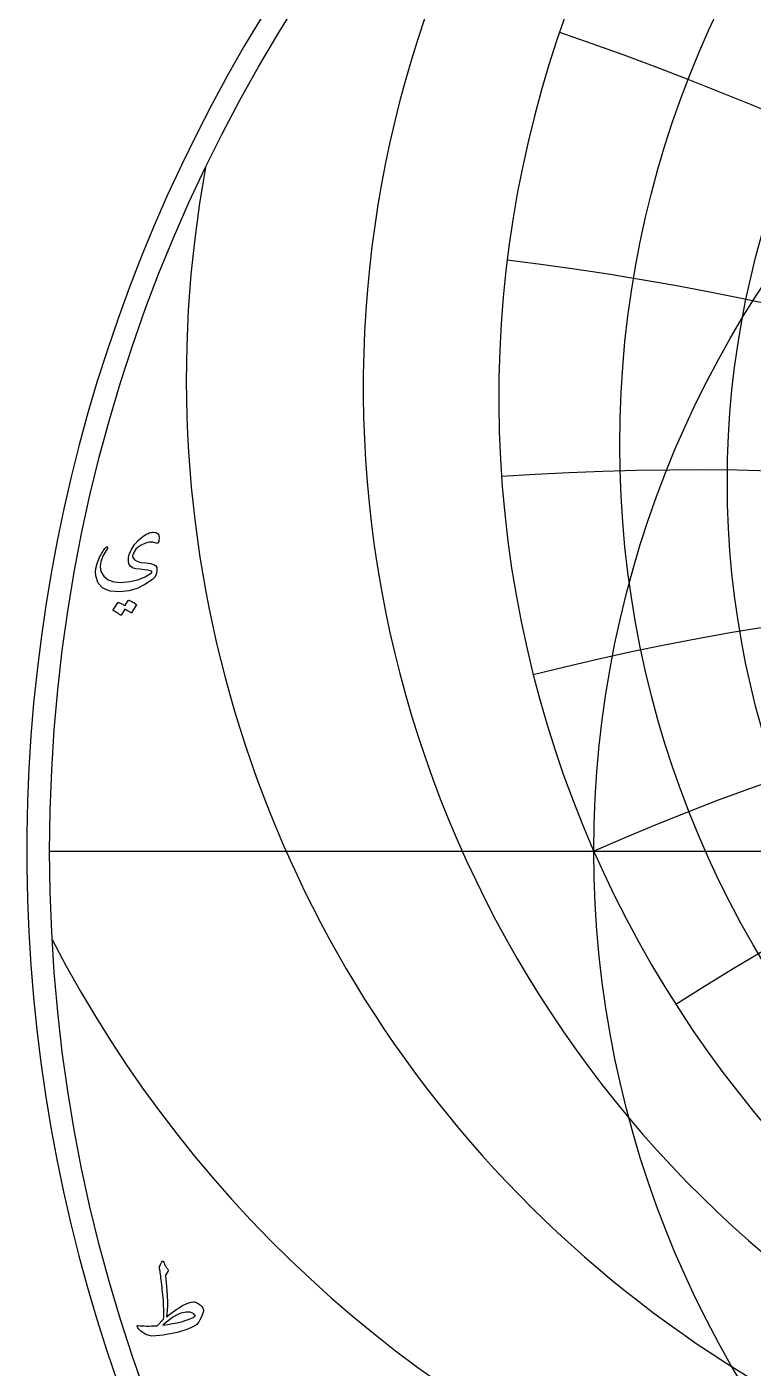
# Model space of a CAD drawing. Header units: millimetres. Extents: x -69 to 69, y -69 to 71.
# Drawn here: x -68.9 to -37.6, y -22.3 to 35.5 of the extents above; entities that cross this region are included whole.
import ezdxf

# ---------------------------------------------------------------- set-up
doc = ezdxf.new("R2010")
doc.units = ezdxf.units.MM
for name, color, linetype in [('CUT_OUTER', 1, 'Continuous'), ('ENGRAVE', 7, 'Continuous'), ('ENGRAVE_FINE', 8, 'Continuous'), ('TEXT', 5, 'Continuous')]:
    doc.layers.add(name, color=color, linetype=linetype)

msp = doc.modelspace()

# ---------------------------------------------------------------- linework, layer by layer
at = {"layer": 'CUT_OUTER'}
msp.add_arc((-0.0002, -0.0002), 68.9324, 142.382592, 87.802872, dxfattribs=at)
at = {"layer": 'ENGRAVE'}
msp.add_lwpolyline([(-67.95, 0), (67.95, 0)], dxfattribs=at)
for centre, radius in [((0, 0), 67.95), ((0, 17.5382), 43.3652), ((0, 15.9243), 38.7263), ((0, 0), 44.4794)]:
    msp.add_circle(centre, radius, dxfattribs=at)
for centre, radius, start, end in [((0, 19.5405), 48.5823, 99.027729, 80.972271), ((-5.3607, 20.0064), 49.0653, 133.816489, 273.080723), ((-11.7515, 20.3542), 50.3071, 169.556476, 280.967863), ((0, -101.2468), 110.5862, 66.283333, 113.716667), ((0, -101.2468), 110.5862, 66.283333, 113.716667), ((-20.6075, 20.6075), 53.1766, 207.34327, 290.901811)]:
    msp.add_arc(centre, radius, start, end, dxfattribs=at)
at = {"layer": 'ENGRAVE_FINE'}
for centre, radius, start, end in [((-131.7916, -101.2468), 172.0417, 26.736334, 58.274321), ((-131.7916, -101.2468), 172.0417, 26.736334, 58.274321), ((-92.7929, -101.2468), 144.3601, 33.867376, 71.067234), ((-92.7929, -101.2468), 144.3601, 33.867376, 71.067234), ((-63.847, -101.2468), 127.694, 41.309723, 82.969266), ((-63.847, -101.2468), 127.694, 41.309723, 82.969266), ((-40.2501, -101.2468), 117.6834, 49.138384, 94.002236), ((-40.2501, -101.2468), 117.6834, 49.138384, 94.002236), ((-19.4993, -101.2468), 112.2922, 57.434211, 104.224892), ((-19.4993, -101.2468), 112.2922, 57.434211, 104.224892), ((19.4993, -101.2468), 112.2922, 75.775108, 122.565789), ((19.4993, -101.2468), 112.2922, 75.775108, 122.565789)]:
    msp.add_arc(centre, radius, start, end, dxfattribs=at)
at = {"layer": 'TEXT'}
for points in [[(-63.3571, 13.2773), (-63.4958, 13.3237), (-63.6507, 13.3255), (-63.8216, 13.2829), (-64.0086, 13.1959), (-64.1273, 13.1128), (-64.2261, 13.0137), (-64.3052, 12.8985), (-64.3644, 12.7672), (-64.3703, 12.741), (-64.3708, 12.7137), (-64.366, 12.6853), (-64.3558, 12.6558), (-64.2878, 12.5642), (-64.1736, 12.495), (-64.0134, 12.4484), (-63.8071, 12.4243), (-63.6035, 12.4026), (-63.4556, 12.3632), (-63.3635, 12.3062), (-63.3271, 12.2314), (-63.323, 12.075), (-63.3538, 11.9357), (-63.4195, 11.8135), (-63.5199, 11.7085), (-63.839, 11.4907), (-64.179, 11.3302), (-64.5399, 11.2271), (-64.9216, 11.1812), (-65.3385, 11.2102), (-65.6503, 11.3356), (-65.8571, 11.5574), (-65.9589, 11.8756), (-65.9648, 12.0503), (-65.9396, 12.24), (-65.8834, 12.4447), (-65.7961, 12.6644), (-65.7656, 12.7254), (-65.7344, 12.7844), (-65.7024, 12.8412), (-65.6696, 12.8958), (-65.6357, 12.9486), (-65.6005, 12.9998), (-65.5639, 13.0493), (-65.526, 13.0973), (-65.5056, 13.1171), (-65.4874, 13.1252), (-65.4714, 13.1214), (-65.4574, 13.1059), (-65.4497, 13.0866), (-65.4478, 13.0673), (-65.4518, 13.048), (-65.4617, 13.0287), (-65.638, 12.7447), (-65.7425, 12.4886), (-65.7752, 12.2604), (-65.736, 12.06), (-65.6101, 11.8489), (-65.4253, 11.6999), (-65.1815, 11.6131), (-64.8787, 11.5885), (-64.4908, 11.6193), (-64.1415, 11.6988), (-63.8307, 11.8272), (-63.5585, 12.0042), (-63.5422, 12.0192), (-63.536, 12.0342), (-63.54, 12.0493), (-63.5542, 12.0643), (-63.6118, 12.0921), (-63.7118, 12.1157), (-63.854, 12.135), (-64.0386, 12.15), (-64.2264, 12.173), (-64.3697, 12.2164), (-64.4686, 12.2802), (-64.523, 12.3643), (-64.5482, 12.4632), (-64.5551, 12.5668), (-64.5439, 12.6753), (-64.5144, 12.7887), (-64.4188, 13.0113), (-64.2861, 13.2162), (-64.1166, 13.4035), (-63.91, 13.5731), (-63.8551, 13.6133), (-63.8018, 13.6481), (-63.7501, 13.6776), (-63.7, 13.7017), (-63.6518, 13.7207), (-63.6057, 13.7349), (-63.5617, 13.7443), (-63.5199, 13.7488), (-63.3565, 13.7336), (-63.2563, 13.662), (-63.2194, 13.5342), (-63.2456, 13.3502), (-63.2654, 13.3006), (-63.2906, 13.272), (-63.3212, 13.2642), (-63.3571, 13.2773)], [(-64.5573, 10.804), (-64.5519, 10.8094), (-64.5444, 10.8126), (-64.5348, 10.8137), (-64.523, 10.8126), (-64.4808, 10.7968), (-64.4399, 10.7794), (-64.4004, 10.7604), (-64.3622, 10.7397), (-64.3251, 10.7172), (-64.2888, 10.6926), (-64.2533, 10.6658), (-64.2186, 10.6369), (-64.2119, 10.628), (-64.209, 10.6186), (-64.2098, 10.6087), (-64.2143, 10.5983), (-64.4201, 10.2725), (-64.4257, 10.2682), (-64.434, 10.2682), (-64.445, 10.2725), (-64.4587, 10.2811), (-64.4681, 10.289), (-64.4833, 10.2998), (-64.5045, 10.3136), (-64.5315, 10.3304), (-64.5648, 10.3503), (-64.6044, 10.3738), (-64.6505, 10.4007), (-64.703, 10.4311), (-64.8659, 10.1782), (-64.8734, 10.1704), (-64.883, 10.1686), (-64.8948, 10.1726), (-64.9088, 10.1825), (-64.9208, 10.1911), (-64.9398, 10.2039), (-64.9658, 10.2211), (-64.9988, 10.2425), (-65.0392, 10.2682), (-65.0877, 10.2982), (-65.1442, 10.3325), (-65.2088, 10.3711), (-65.2155, 10.3775), (-65.2185, 10.384), (-65.2176, 10.3904), (-65.2131, 10.3968), (-65.0031, 10.7097), (-64.9977, 10.7151), (-64.9902, 10.7183), (-64.9806, 10.7194), (-64.9688, 10.7183), (-64.9329, 10.7067), (-64.898, 10.6931), (-64.8643, 10.6777), (-64.8316, 10.6604), (-64.8, 10.6416), (-64.7694, 10.6213), (-64.74, 10.5998), (-64.7116, 10.5769)], [(-63.2062, -17.9227), (-63.1858, -17.8761), (-63.1676, -17.8348), (-63.1515, -17.7989), (-63.1376, -17.7684), (-63.1261, -17.7435), (-63.1173, -17.7245), (-63.1111, -17.7113), (-63.1076, -17.7041), (-63.1004, -17.6947), (-63.0915, -17.688), (-63.0811, -17.684), (-63.069, -17.6827), (-63.0591, -17.6843), (-63.0508, -17.6891), (-63.0441, -17.6971), (-63.039, -17.7084), (-63.0165, -17.763), (-62.9962, -17.8113), (-62.9779, -17.853), (-62.9619, -17.8884), (-62.9526, -17.904), (-62.942, -17.9206), (-62.9301, -17.9382), (-62.9169, -17.957), (-62.902, -17.9768), (-62.8852, -17.9977), (-62.8666, -18.0197), (-62.8461, -18.0427), (-62.8333, -18.066), (-62.829, -18.0888), (-62.8333, -18.111), (-62.8461, -18.1327), (-62.9276, -18.2399), (-62.9386, -18.2573), (-62.9458, -18.2753), (-62.9493, -18.2938), (-62.949, -18.3128), (-62.9072, -18.7845), (-62.8804, -19.1668), (-62.8686, -19.4597), (-62.8719, -19.663), (-62.8763, -19.739), (-62.881, -19.8082), (-62.8859, -19.8708), (-62.8911, -19.9266), (-62.8966, -19.976), (-62.9024, -20.0193), (-62.9084, -20.0564), (-62.9147, -20.0874), (-62.7865, -19.9893), (-62.6677, -19.9009), (-62.5583, -19.8221), (-62.4582, -19.753), (-62.3678, -19.6933), (-62.2873, -19.6426), (-62.2167, -19.6011), (-62.156, -19.5687), (-62.048, -19.5205), (-61.9471, -19.483), (-61.853, -19.4562), (-61.7659, -19.4401), (-61.7199, -19.4388), (-61.6716, -19.4476), (-61.6213, -19.4666), (-61.5688, -19.4958), (-61.4648, -19.5695), (-61.3887, -19.6405), (-61.3405, -19.7088), (-61.3202, -19.7745), (-61.3215, -19.8476), (-61.3384, -19.9298), (-61.3708, -20.0212), (-61.4187, -20.1217), (-61.4723, -20.2205), (-61.5216, -20.3028), (-61.5666, -20.3684), (-61.6073, -20.4174), (-61.6909, -20.4793), (-61.8345, -20.5492), (-62.0381, -20.6272), (-62.3018, -20.7132), (-62.4487, -20.7558), (-62.5981, -20.7936), (-62.7498, -20.8265), (-62.904, -20.8546), (-63.0601, -20.8782), (-63.2174, -20.8975), (-63.3762, -20.9125), (-63.5363, -20.9232), (-63.5948, -20.9114), (-63.6504, -20.8975), (-63.703, -20.8814), (-63.7527, -20.8632), (-63.8, -20.8428), (-63.8454, -20.8203), (-63.8889, -20.7957), (-63.9306, -20.7689), (-64.0037, -20.7153), (-64.0646, -20.6617), (-64.113, -20.6082), (-64.1492, -20.5546), (-64.169, -20.5101), (-64.1728, -20.4796), (-64.1605, -20.463), (-64.1321, -20.4603), (-64.0518, -20.4698), (-63.9654, -20.4769), (-63.8729, -20.4816), (-63.7742, -20.4839), (-63.6693, -20.4837), (-63.5582, -20.4812), (-63.441, -20.4762), (-63.3176, -20.4689), (-63.0347, -20.1902), (-63.0295, -20.0783), (-63.0267, -19.9652), (-63.0263, -19.8511), (-63.0283, -19.7359), (-63.0325, -19.6193), (-63.0385, -19.5012), (-63.0464, -19.3814), (-63.0562, -19.2601), (-63.0672, -19.1399), (-63.0787, -19.0238), (-63.0907, -18.9117), (-63.1033, -18.8036), (-63.1159, -18.6992), (-63.128, -18.5984), (-63.1395, -18.501), (-63.1505, -18.4071), (-63.1608, -18.3201), (-63.1703, -18.2437), (-63.179, -18.1776), (-63.1869, -18.122), (-63.194, -18.0766), (-63.2003, -18.0411), (-63.2058, -18.0155), (-63.2105, -17.9999), (-63.2134, -17.9822), (-63.2137, -17.9634), (-63.2113, -17.9436), (-63.2062, -17.9227)], [(-62.2889, -19.9288), (-62.4547, -19.9976), (-62.6393, -20.1056), (-62.8427, -20.2527), (-63.0647, -20.4389), (-62.8495, -20.4122), (-62.6452, -20.3794), (-62.4519, -20.3404), (-62.2696, -20.2953), (-62.0985, -20.2445), (-61.939, -20.1886), (-61.791, -20.1277), (-61.6545, -20.0616), (-61.7472, -19.9472), (-61.8838, -19.887), (-62.0644, -19.8808), (-62.2889, -19.9288)]]:
    msp.add_lwpolyline(points, close=True, dxfattribs=at)

doc.saveas('drawing.dxf')
